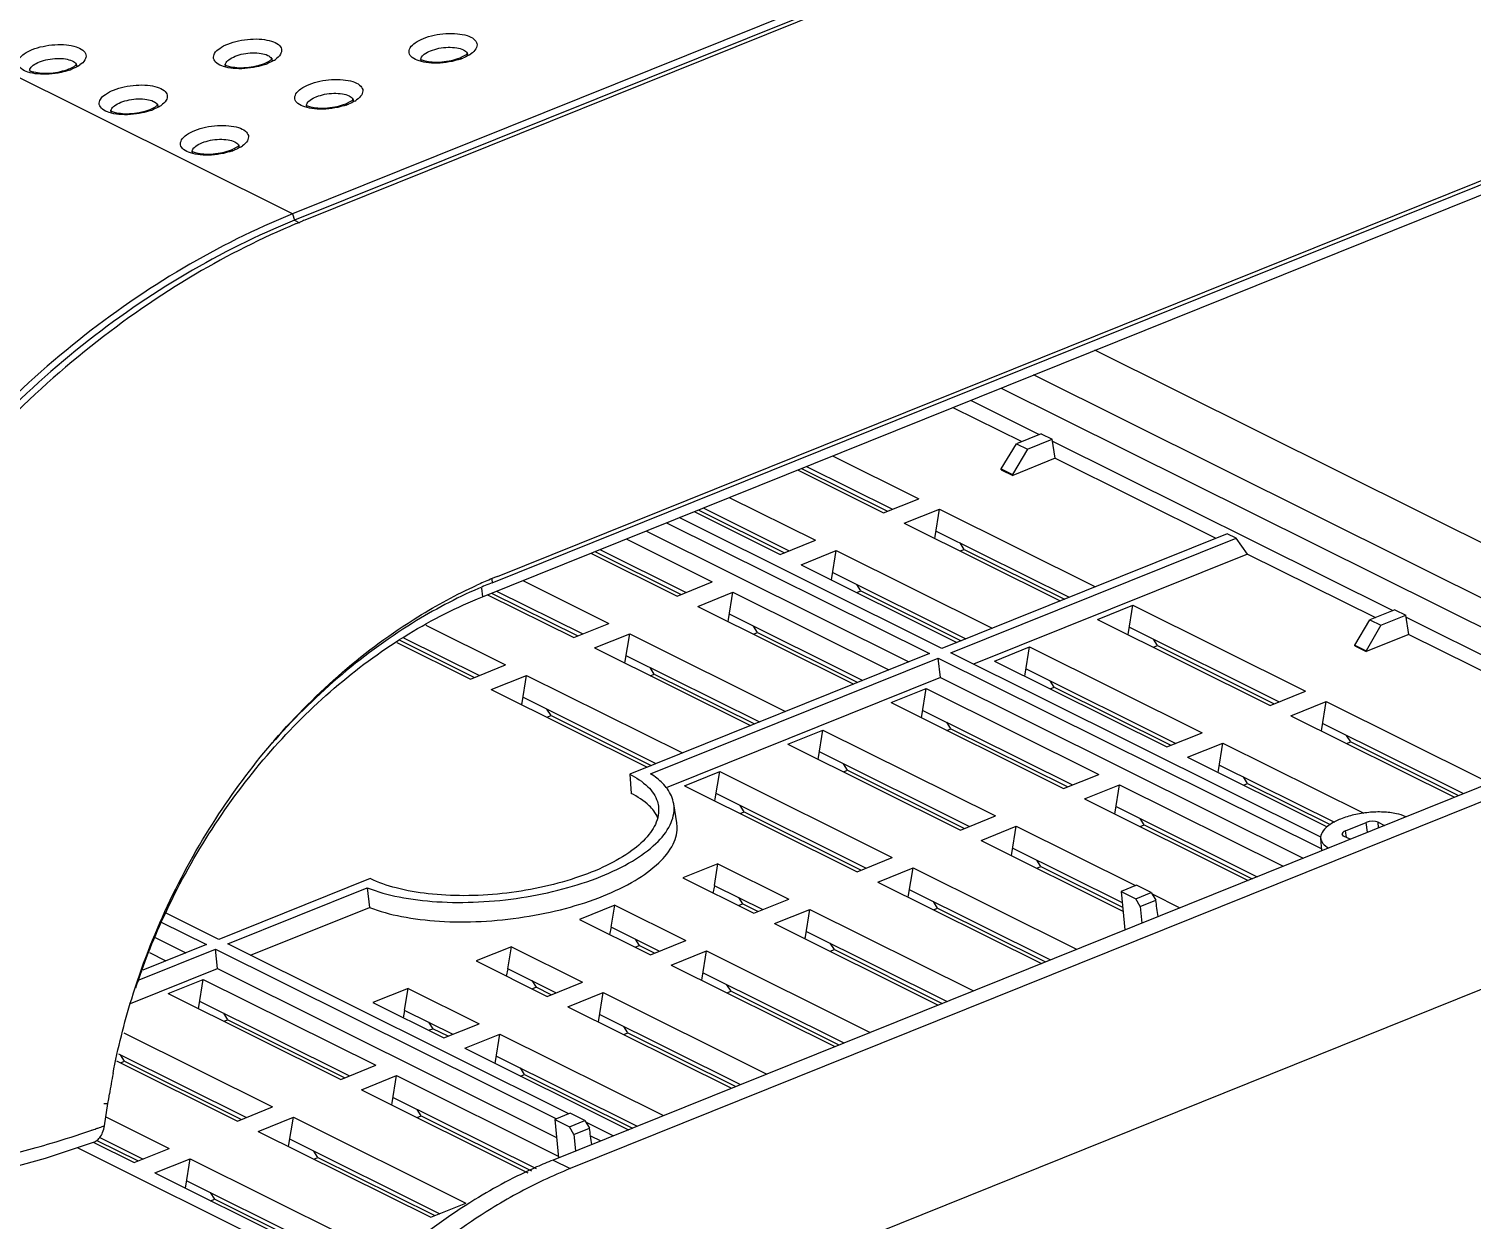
# Model space of a CAD drawing. Header units: millimetres. Extents: x 2099 to 2627, y -288 to 79.
# Drawn here: x 2248.9 to 2316.8, y -233.6 to -177.5 of the extents above; entities that cross this region are included whole.
import ezdxf

# ---------------------------------------------------------------- set-up
doc = ezdxf.new("R2010")
doc.units = ezdxf.units.MM
doc.layers.add('06___PRT_ALL_SURFS', color=7, linetype='Continuous')

msp = doc.modelspace()

# ---------------------------------------------------------------- linework, layer by layer
at = {"color": 7, "linetype": 'Continuous'}
for p, q in [((2270.974, -203.28), (2334.946, -177.52)), ((2270.724, -203.579), (2334.313, -177.973)), ((2270.267, -204.24), (2330.337, -180.051)), ((2328.797, -207.438), (2299.084, -192.636)), ((2327.132, -209.206), (2296.2, -193.797)), ((2294.679, -194.41), (2325.61, -209.819)), ((2292.414, -195.321), (2295.651, -196.934)), ((2293.238, -194.99), (2296.475, -196.602)), ((2296.569, -196.565), (2295.396, -197.037)), ((2295.915, -197.295), (2297.087, -196.823)), ((2296.569, -196.565), (2297.087, -196.823)), ((2297.229, -197.72), (2297.087, -196.823)), ((2297.102, -196.914), (2313.117, -204.893)), ((2286.746, -197.604), (2290.803, -199.625)), ((2294.682, -198.223), (2295.396, -197.037)), ((2295.915, -197.295), (2295.22, -198.491)), ((2295.396, -197.037), (2295.915, -197.295)), ((2285.089, -198.271), (2289.146, -200.292)), ((2285.282, -198.194), (2289.339, -200.215)), ((2285.512, -198.101), (2289.57, -200.122)), ((2294.686, -198.259), (2294.682, -198.223)), ((2294.682, -198.223), (2295.22, -198.491)), ((2294.686, -198.259), (2295.225, -198.527)), ((2297.229, -197.72), (2295.225, -198.527)), ((2297.229, -197.72), (2304.788, -201.486)), ((2295.225, -198.527), (2295.22, -198.491)), ((2281.885, -199.561), (2285.943, -201.582)), ((2289.146, -200.292), (2290.803, -199.625)), ((2280.228, -200.229), (2284.285, -202.25)), ((2280.421, -200.151), (2284.478, -202.172)), ((2280.651, -200.058), (2284.709, -202.079)), ((2290.122, -200.779), (2291.78, -200.111)), ((2291.574, -201.398), (2291.78, -200.111)), ((2291.78, -200.111), (2299.12, -203.768)), ((2278.927, -200.752), (2291.301, -206.917)), ((2291.893, -206.679), (2279.519, -200.514)), ((2290.122, -200.779), (2297.463, -204.436)), ((2277.024, -201.519), (2281.082, -203.54)), ((2277.96, -201.142), (2290.334, -207.306)), ((2284.285, -202.25), (2285.943, -201.582)), ((2291.555, -201.492), (2291.574, -201.398)), ((2291.625, -201.146), (2297.886, -204.265)), ((2305.322, -201.271), (2291.893, -206.679)), ((2292.313, -206.888), (2305.743, -201.48)), ((2292.938, -202.008), (2292.746, -201.704)), ((2305.743, -201.48), (2305.322, -201.271)), ((2306.278, -202.228), (2305.743, -201.48)), ((2275.367, -202.186), (2279.425, -204.207)), ((2275.56, -202.108), (2279.617, -204.129)), ((2275.791, -202.015), (2279.848, -204.037)), ((2285.262, -202.736), (2286.919, -202.069)), ((2286.713, -203.356), (2286.919, -202.069)), ((2286.919, -202.069), (2294.259, -205.726)), ((2292.745, -202.085), (2292.938, -202.008)), ((2292.938, -202.008), (2297.656, -204.358)), ((2306.278, -202.228), (2293.382, -207.421)), ((2306.278, -202.228), (2312.293, -205.224)), ((2285.262, -202.736), (2292.602, -206.393)), ((2286.764, -203.103), (2293.025, -206.222)), ((2270.709, -203.415), (2270.724, -203.579)), ((2272.164, -203.476), (2276.221, -205.497)), ((2279.425, -204.207), (2281.082, -203.54)), ((2286.694, -203.449), (2286.713, -203.356)), ((2288.077, -203.965), (2287.885, -203.662)), ((2270.229, -203.83), (2270.267, -204.24)), ((2270.507, -204.143), (2274.564, -206.164)), ((2270.699, -204.066), (2274.757, -206.087)), ((2270.93, -203.973), (2274.987, -205.994)), ((2280.401, -204.693), (2282.058, -204.026)), ((2281.852, -205.313), (2282.058, -204.026)), ((2282.058, -204.026), (2289.398, -207.683)), ((2287.884, -204.043), (2288.077, -203.965)), ((2288.077, -203.965), (2292.795, -206.315)), ((2280.401, -204.693), (2287.741, -208.35)), ((2281.903, -205.061), (2288.165, -208.18)), ((2299.22, -205.311), (2300.878, -204.644)), ((2300.672, -205.931), (2300.878, -204.644)), ((2300.878, -204.644), (2308.999, -208.69)), ((2313.21, -204.855), (2312.038, -205.327)), ((2312.556, -205.585), (2313.729, -205.113)), ((2313.21, -204.855), (2313.729, -205.113)), ((2313.87, -206.01), (2313.729, -205.113)), ((2267.604, -205.583), (2271.36, -207.454)), ((2338.37, -205.409), (2274.397, -231.17)), ((2274.564, -206.164), (2276.221, -205.497)), ((2281.833, -205.407), (2281.852, -205.313)), ((2283.216, -205.922), (2283.024, -205.619)), ((2299.22, -205.311), (2307.342, -209.357)), ((2300.723, -205.678), (2307.766, -209.187)), ((2311.324, -206.513), (2312.038, -205.327)), ((2312.556, -205.585), (2311.861, -206.781)), ((2312.038, -205.327), (2312.556, -205.585)), ((2313.743, -205.205), (2321.244, -208.942)), ((2266.237, -206.395), (2269.703, -208.122)), ((2266.379, -206.292), (2269.896, -208.044)), ((2266.549, -206.169), (2270.126, -207.951)), ((2333.889, -206.485), (2273.589, -230.767)), ((2275.54, -206.651), (2277.197, -205.983)), ((2276.991, -207.27), (2277.197, -205.983)), ((2277.197, -205.983), (2284.538, -209.64)), ((2283.023, -206), (2283.216, -205.922)), ((2283.216, -205.922), (2287.934, -208.273)), ((2300.653, -206.024), (2300.672, -205.931)), ((2302.036, -206.54), (2301.844, -206.237)), ((2313.87, -206.01), (2311.866, -206.817)), ((2313.87, -206.01), (2320.232, -209.18)), ((2275.54, -206.651), (2282.881, -210.308)), ((2277.042, -207.018), (2283.304, -210.137)), ((2291.301, -206.917), (2277.198, -212.596)), ((2278.181, -212.579), (2291.722, -207.126)), ((2291.823, -208.048), (2291.722, -207.126)), ((2291.722, -207.126), (2309.77, -216.117)), ((2309.719, -215.559), (2292.313, -206.888)), ((2294.36, -207.268), (2296.017, -206.601)), ((2295.811, -207.888), (2296.017, -206.601)), ((2296.017, -206.601), (2304.139, -210.647)), ((2301.843, -206.618), (2302.036, -206.54)), ((2302.036, -206.54), (2307.535, -209.28)), ((2311.328, -206.549), (2311.324, -206.513)), ((2311.324, -206.513), (2311.861, -206.781)), ((2311.328, -206.549), (2311.866, -206.817)), ((2311.866, -206.817), (2311.861, -206.781)), ((2269.703, -208.122), (2271.36, -207.454)), ((2276.972, -207.364), (2276.991, -207.27)), ((2278.355, -207.88), (2278.163, -207.576)), ((2294.36, -207.268), (2302.481, -211.314)), ((2295.862, -207.636), (2302.905, -211.144)), ((2270.679, -208.608), (2272.336, -207.941)), ((2272.13, -209.228), (2272.336, -207.941)), ((2272.336, -207.941), (2279.677, -211.598)), ((2278.163, -207.957), (2278.355, -207.88)), ((2278.355, -207.88), (2283.073, -210.23)), ((2291.823, -208.048), (2278.921, -213.244)), ((2291.823, -208.048), (2308.891, -216.551)), ((2295.792, -207.982), (2295.811, -207.888)), ((2296.982, -208.575), (2297.175, -208.497)), ((2297.175, -208.497), (2296.983, -208.194)), ((2297.175, -208.497), (2302.674, -211.237)), ((2270.679, -208.608), (2278.02, -212.265)), ((2272.182, -208.975), (2278.427, -212.086)), ((2289.499, -209.226), (2291.156, -208.558)), ((2290.95, -209.845), (2291.156, -208.558)), ((2291.156, -208.558), (2299.278, -212.605)), ((2307.342, -209.357), (2308.999, -208.69)), ((2308.318, -209.843), (2309.976, -209.176)), ((2309.77, -210.463), (2309.976, -209.176)), ((2309.976, -209.176), (2317.346, -212.848)), ((2272.111, -209.321), (2272.13, -209.228)), ((2273.494, -209.837), (2273.302, -209.534)), ((2273.302, -209.915), (2273.494, -209.837)), ((2273.494, -209.837), (2278.212, -212.187)), ((2289.499, -209.226), (2297.621, -213.272)), ((2290.931, -209.939), (2290.95, -209.845)), ((2291.001, -209.593), (2298.044, -213.101)), ((2308.318, -209.843), (2316.021, -213.68)), ((2284.638, -211.183), (2286.295, -210.516)), ((2286.089, -211.803), (2286.295, -210.516)), ((2286.295, -210.516), (2294.417, -214.562)), ((2292.121, -210.532), (2292.314, -210.455)), ((2292.314, -210.455), (2292.122, -210.151)), ((2292.314, -210.455), (2297.813, -213.194)), ((2309.751, -210.557), (2309.77, -210.463)), ((2309.821, -210.211), (2316.444, -213.51)), ((2284.638, -211.183), (2292.76, -215.229)), ((2302.481, -211.314), (2304.139, -210.647)), ((2303.458, -211.801), (2305.115, -211.134)), ((2304.909, -212.42), (2305.115, -211.134)), ((2305.115, -211.134), (2311.747, -214.438)), ((2310.941, -211.15), (2311.134, -211.072)), ((2311.134, -211.072), (2310.942, -210.769)), ((2311.134, -211.072), (2316.213, -213.603)), ((2286.07, -211.897), (2286.089, -211.803)), ((2286.14, -211.55), (2293.183, -215.059)), ((2303.458, -211.801), (2309.998, -215.059)), ((2277.198, -212.596), (2277.26, -213.498)), ((2279.777, -213.14), (2281.434, -212.473)), ((2281.228, -213.76), (2281.434, -212.473)), ((2281.434, -212.473), (2289.556, -216.519)), ((2287.453, -212.412), (2287.261, -212.109)), ((2287.261, -212.49), (2287.453, -212.412)), ((2287.453, -212.412), (2292.953, -215.152)), ((2297.621, -213.272), (2299.278, -212.605)), ((2304.89, -212.514), (2304.909, -212.42)), ((2304.96, -212.168), (2310.363, -214.86)), ((2279.777, -213.14), (2287.899, -217.187)), ((2298.597, -213.758), (2300.254, -213.091)), ((2300.048, -214.378), (2300.254, -213.091)), ((2300.254, -213.091), (2307.956, -216.928)), ((2306.08, -213.107), (2306.273, -213.03)), ((2306.273, -213.03), (2306.081, -212.726)), ((2306.273, -213.03), (2310.159, -214.966)), ((2281.209, -213.854), (2281.228, -213.76)), ((2281.28, -213.508), (2288.322, -217.016)), ((2298.597, -213.758), (2306.299, -217.595)), ((2279.415, -214.882), (2279.27, -213.986)), ((2282.592, -214.369), (2282.4, -214.066)), ((2282.4, -214.447), (2282.592, -214.369)), ((2282.592, -214.369), (2288.092, -217.109)), ((2292.76, -215.229), (2294.417, -214.562)), ((2300.029, -214.472), (2300.048, -214.378)), ((2300.099, -214.125), (2306.722, -217.425)), ((2293.736, -215.715), (2295.393, -215.048)), ((2295.187, -216.335), (2295.393, -215.048)), ((2295.393, -215.048), (2301.008, -217.845)), ((2301.219, -215.065), (2301.412, -214.987)), ((2301.412, -214.987), (2301.22, -214.684)), ((2301.412, -214.987), (2306.492, -217.518)), ((2310.891, -215.262), (2311.863, -214.871)), ((2310.938, -215.578), (2310.891, -215.262)), ((2311.917, -215.333), (2311.863, -214.871)), ((2312.448, -215.119), (2312.417, -214.855)), ((2312.417, -214.855), (2312.724, -215.008)), ((2293.736, -215.715), (2300.414, -219.042)), ((2309.778, -216.194), (2309.719, -215.619)), ((2310.797, -215.508), (2310.724, -215.428)), ((2311.104, -215.66), (2310.797, -215.508)), ((2287.899, -217.187), (2289.556, -216.519)), ((2295.168, -216.429), (2295.187, -216.335)), ((2295.238, -216.083), (2300.375, -218.642)), ((2296.551, -216.944), (2296.359, -216.641)), ((2281.353, -216.811), (2279.696, -217.479)), ((2281.188, -217.841), (2281.353, -216.811)), ((2281.353, -216.811), (2284.695, -218.477)), ((2288.875, -217.673), (2290.532, -217.006)), ((2290.326, -218.292), (2290.532, -217.006)), ((2290.532, -217.006), (2298.234, -220.843)), ((2296.359, -217.022), (2296.551, -216.944)), ((2296.551, -216.944), (2300.396, -218.86)), ((2264.99, -217.512), (2257.867, -220.38)), ((2258.287, -220.589), (2264.847, -217.948)), ((2264.847, -217.948), (2264.952, -218.869)), ((2279.696, -217.479), (2283.038, -219.144)), ((2281.128, -218.192), (2281.198, -217.846)), ((2281.198, -217.846), (2283.461, -218.973)), ((2288.875, -217.673), (2296.577, -221.51)), ((2290.378, -218.04), (2297.001, -221.339)), ((2301.055, -217.826), (2300.326, -218.12)), ((2301.746, -218.171), (2301.055, -217.826)), ((2282.318, -218.785), (2282.511, -218.708)), ((2282.319, -218.404), (2282.511, -218.708)), ((2283.231, -219.066), (2282.511, -218.708)), ((2283.038, -219.144), (2284.695, -218.477)), ((2290.307, -218.386), (2290.326, -218.292)), ((2291.69, -218.902), (2291.498, -218.598)), ((2300.326, -218.12), (2300.498, -219.931)), ((2300.326, -218.12), (2301.017, -218.464)), ((2301.017, -218.464), (2301.746, -218.171)), ((2301.22, -218.823), (2301.017, -218.464)), ((2301.22, -218.823), (2301.957, -218.526)), ((2301.746, -218.171), (2301.957, -218.526)), ((2301.782, -218.231), (2303.095, -218.885)), ((2257.867, -220.38), (2255.389, -219.146)), ((2259.356, -221.122), (2264.952, -218.869)), ((2276.492, -218.769), (2274.835, -219.436)), ((2276.327, -219.798), (2276.492, -218.769)), ((2276.492, -218.769), (2279.834, -220.434)), ((2284.014, -219.63), (2285.671, -218.963)), ((2285.466, -220.25), (2285.671, -218.963)), ((2285.671, -218.963), (2293.374, -222.8)), ((2291.498, -218.979), (2291.69, -218.902)), ((2291.69, -218.902), (2296.77, -221.432)), ((2301.22, -218.823), (2301.307, -219.606)), ((2255.152, -219.56), (2257.275, -220.618)), ((2274.835, -219.436), (2278.177, -221.101)), ((2276.267, -220.149), (2276.337, -219.803)), ((2276.337, -219.803), (2278.601, -220.931)), ((2284.014, -219.63), (2291.717, -223.467)), ((2285.517, -219.997), (2292.14, -223.297)), ((2257.275, -220.618), (2254.278, -221.825)), ((2254.87, -220.291), (2256.308, -221.008)), ((2274.337, -228.585), (2258.287, -220.589)), ((2271.631, -220.726), (2269.974, -221.393)), ((2271.466, -221.756), (2271.631, -220.726)), ((2271.631, -220.726), (2274.974, -222.391)), ((2277.457, -220.743), (2277.65, -220.665)), ((2277.458, -220.362), (2277.65, -220.665)), ((2278.37, -221.024), (2277.65, -220.665)), ((2278.177, -221.101), (2279.834, -220.434)), ((2285.446, -220.344), (2285.466, -220.25)), ((2286.83, -220.859), (2286.638, -220.556)), ((2254.104, -222.274), (2257.696, -220.828)), ((2254.597, -220.998), (2255.373, -221.384)), ((2257.798, -221.75), (2257.696, -220.828)), ((2257.696, -220.828), (2273.746, -228.823)), ((2269.974, -221.393), (2273.317, -223.059)), ((2279.154, -221.588), (2280.811, -220.92)), ((2280.605, -222.207), (2280.811, -220.92)), ((2280.811, -220.92), (2288.513, -224.757)), ((2286.637, -220.937), (2286.83, -220.859)), ((2286.83, -220.859), (2291.909, -223.39)), ((2253.706, -223.398), (2257.798, -221.75)), ((2257.798, -221.75), (2273.753, -229.698)), ((2271.406, -222.107), (2271.477, -221.761)), ((2271.476, -221.761), (2273.74, -222.888)), ((2279.154, -221.588), (2286.856, -225.425)), ((2280.656, -221.955), (2287.279, -225.254)), ((2255.473, -222.927), (2257.13, -222.26)), ((2256.924, -223.547), (2257.13, -222.26)), ((2257.13, -222.26), (2265.252, -226.306)), ((2266.77, -222.683), (2265.113, -223.351)), ((2266.606, -223.713), (2266.77, -222.683)), ((2266.77, -222.683), (2270.113, -224.349)), ((2272.597, -222.319), (2272.789, -222.622)), ((2272.597, -222.7), (2272.789, -222.622)), ((2273.509, -222.981), (2272.789, -222.622)), ((2273.317, -223.059), (2274.974, -222.391)), ((2280.586, -222.301), (2280.605, -222.207)), ((2281.969, -222.816), (2281.777, -222.513)), ((2255.473, -222.927), (2263.595, -226.973)), ((2256.975, -223.294), (2264.018, -226.803)), ((2265.113, -223.351), (2268.456, -225.016)), ((2274.293, -223.545), (2275.95, -222.878)), ((2275.744, -224.164), (2275.95, -222.878)), ((2275.95, -222.878), (2283.652, -226.715)), ((2281.776, -222.894), (2281.969, -222.816)), ((2281.969, -222.816), (2287.048, -225.347)), ((2256.905, -223.641), (2256.924, -223.547)), ((2258.288, -224.156), (2258.096, -223.853)), ((2258.096, -224.234), (2258.288, -224.156)), ((2258.288, -224.156), (2263.788, -226.896)), ((2266.545, -224.064), (2266.616, -223.718)), ((2266.616, -223.718), (2268.879, -224.845)), ((2274.293, -223.545), (2281.995, -227.382)), ((2275.795, -223.912), (2282.418, -227.211)), ((2253.385, -224.773), (2260.391, -228.263)), ((2267.736, -224.276), (2267.928, -224.58)), ((2267.736, -224.657), (2267.928, -224.58)), ((2268.648, -224.938), (2267.928, -224.58)), ((2268.456, -225.016), (2270.113, -224.349)), ((2269.432, -225.502), (2271.089, -224.835)), ((2270.883, -226.122), (2271.089, -224.835)), ((2271.089, -224.835), (2278.791, -228.672)), ((2275.725, -224.258), (2275.744, -224.164)), ((2276.915, -224.851), (2277.108, -224.774)), ((2277.108, -224.774), (2276.916, -224.47)), ((2277.108, -224.774), (2282.188, -227.304)), ((2269.432, -225.502), (2277.134, -229.339)), ((2253.045, -226.097), (2258.734, -228.931)), ((2253.134, -225.76), (2259.157, -228.76)), ((2253.428, -226.113), (2253.235, -225.81)), ((2253.235, -226.191), (2253.428, -226.113)), ((2253.428, -226.113), (2258.927, -228.853)), ((2270.864, -226.216), (2270.883, -226.122)), ((2270.934, -225.869), (2277.557, -229.169)), ((2263.595, -226.973), (2265.252, -226.306)), ((2264.571, -227.46), (2266.228, -226.792)), ((2266.022, -228.079), (2266.228, -226.792)), ((2266.228, -226.792), (2273.837, -230.583)), ((2272.054, -226.809), (2272.247, -226.731)), ((2272.247, -226.731), (2272.055, -226.428)), ((2272.247, -226.731), (2277.327, -229.262)), ((2264.571, -227.46), (2272.409, -231.364)), ((2252.475, -229.151), (2252.641, -228.109)), ((2252.641, -228.109), (2252.677, -227.882)), ((2252.677, -227.882), (2252.713, -227.655)), ((2266.003, -228.173), (2266.022, -228.079)), ((2266.073, -227.827), (2272.789, -231.172)), ((2252.542, -228.732), (2255.53, -230.221)), ((2258.734, -228.931), (2260.391, -228.263)), ((2259.71, -229.417), (2261.367, -228.75)), ((2261.161, -230.036), (2261.367, -228.75)), ((2261.367, -228.75), (2269.489, -232.796)), ((2267.386, -228.688), (2267.194, -228.385)), ((2267.194, -228.766), (2267.386, -228.688)), ((2267.386, -228.688), (2272.582, -231.277)), ((2274.401, -228.559), (2273.672, -228.853)), ((2273.672, -228.853), (2273.845, -230.664)), ((2273.672, -228.853), (2274.363, -229.197)), ((2274.363, -229.197), (2275.092, -228.903)), ((2275.092, -228.903), (2274.401, -228.559)), ((2275.092, -228.903), (2275.304, -229.259)), ((2259.71, -229.417), (2267.832, -233.463)), ((2274.566, -229.556), (2274.363, -229.197)), ((2274.566, -229.556), (2275.304, -229.259)), ((2274.566, -229.556), (2274.653, -230.338)), ((2276.425, -229.625), (2275.141, -228.986)), ((2249.703, -230.681), (2252.012, -229.905)), ((2251.945, -229.927), (2253.873, -230.888)), ((2252.118, -229.84), (2254.066, -230.81)), ((2252.261, -229.703), (2254.297, -230.718)), ((2253.873, -230.888), (2255.53, -230.221)), ((2261.142, -230.13), (2261.161, -230.036)), ((2261.213, -229.784), (2268.255, -233.293)), ((2275.356, -229.625), (2275.833, -229.863)), ((2254.849, -231.374), (2256.507, -230.707)), ((2256.301, -231.994), (2256.507, -230.707)), ((2256.507, -230.707), (2263.819, -234.35)), ((2262.526, -230.646), (2262.333, -230.342)), ((2262.333, -230.723), (2262.526, -230.646)), ((2262.526, -230.646), (2268.025, -233.385)), ((2273.589, -230.767), (2274.397, -231.17)), ((2254.849, -231.374), (2261.259, -234.567)), ((2256.282, -232.088), (2256.301, -231.994)), ((2256.352, -231.741), (2261.772, -234.442)), ((2257.665, -232.603), (2257.473, -232.3)), ((2257.472, -232.681), (2257.665, -232.603)), ((2257.665, -232.603), (2261.515, -234.521)), ((2267.832, -233.463), (2269.489, -232.796))]:
    msp.add_line(p, q, dxfattribs=at)
msp.add_lwpolyline([(2232.433, -230.956), (2234.173, -231.646), (2236.23, -232.124), (2238.489, -232.358), (2241.068, -232.34), (2243.879, -232.042), (2246.789, -231.476), (2249.703, -230.681)], dxfattribs=at)
for centre, radius, start, end in [((2269.345, -178.732), 0.222, 18.2827, 23.04827), ((2250.94, -179.255), 0.222, 18.2827, 23.04827), ((2250.337, -177.767), 1.735, 300.97223, 304.52504), ((2258.427, -179.215), 0.264, 175.46499, 187.72059), ((2259.112, -176.582), 2.754, 289.37727, 291.91837), ((2260.143, -178.993), 0.222, 18.2827, 23.04827), ((2259.54, -177.505), 1.735, 300.97223, 304.52504), ((2267.63, -178.954), 0.264, 175.46499, 187.72059), ((2268.315, -176.32), 2.754, 289.37727, 291.91837), ((2268.743, -177.244), 1.735, 300.97223, 304.52504), ((2249.224, -179.477), 0.264, 175.46499, 187.72059), ((2249.909, -176.843), 2.754, 289.37727, 291.91837), ((2253.048, -181.382), 0.264, 175.46499, 187.72059), ((2253.732, -178.748), 2.754, 289.37727, 291.91837), ((2254.763, -181.159), 0.222, 18.2827, 23.04827), ((2254.161, -179.671), 1.735, 300.97223, 304.52504), ((2262.251, -181.12), 0.264, 175.46499, 187.72059), ((2262.935, -178.486), 2.754, 289.37727, 291.91837), ((2263.966, -180.898), 0.222, 18.2827, 23.04827), ((2263.364, -179.41), 1.735, 300.97223, 304.52504), ((2256.871, -183.286), 0.264, 175.46499, 187.72059), ((2257.556, -180.653), 2.754, 289.37727, 291.91837), ((2258.587, -183.064), 0.222, 18.2827, 23.04827), ((2257.984, -181.576), 1.735, 300.97223, 304.52504), ((2279.75, -225.052), 23.473, 112.82565, 114.55096), ((2279.388, -225.091), 23.191, 111.93727, 113.67981), ((2279.607, -224.716), 23.109, 112.41368, 112.8222), ((2279.55, -224.578), 22.96, 111.93383, 112.41376), ((1928.697, -271.728), 377.033, 7.99321, 8.1119), ((2284.781, -232.932), 32.503, 160.11611, 161.59368), ((2284, -232.621), 31.678, 169.20773, 170.98112), ((1902.043, -282.461), 377.033, 7.99321, 8.1119), ((2282.274, -252.33), 23.246, 111.93877, 113.99936), ((2283.17, -252.94), 23.471, 111.9475, 115.3065)]:
    msp.add_arc(centre, radius, start, end, dxfattribs=at)
for centre, major_axis, ratio, start_param, end_param in [((2311.121, -215.377), (0.397, 0.048), 0.420127, 2.137669, 3.153964), ((2312.093, -214.986), (0.397, 0.049), 0.420359, 0.566688, 2.13718)]:
    msp.add_ellipse(centre, major_axis=major_axis, ratio=ratio, start_param=start_param, end_param=end_param, dxfattribs=at)
for points, start_tangent, end_tangent in [([(2258.283, -178.212), (2258.789, -178.059), (2259.346, -177.982), (2259.887, -177.989), (2260.344, -178.079), (2260.664, -178.241), (2260.808, -178.456), (2260.759, -178.696), (2260.523, -178.934)], (0.927618, 0.373531), (-0.823672, -0.567066)), ([(2267.739, -179.099), (2267.282, -179.009), (2266.962, -178.846), (2266.818, -178.632), (2266.867, -178.391), (2267.103, -178.153), (2267.486, -177.951)], (-0.995126, 0.098613), (0.927618, 0.373531)), ([(2267.486, -177.951), (2267.992, -177.798), (2268.549, -177.72), (2269.089, -177.727), (2269.547, -177.817), (2269.867, -177.98), (2270.011, -178.194), (2269.962, -178.435), (2269.726, -178.673)], (0.927618, 0.373531), (-0.823672, -0.567066)), ([(2249.334, -179.622), (2248.876, -179.532), (2248.556, -179.369), (2248.413, -179.155), (2248.462, -178.914), (2248.697, -178.676), (2249.081, -178.473)], (-0.995126, 0.098613), (0.927618, 0.373531)), ([(2249.081, -178.473), (2249.586, -178.321), (2250.143, -178.243), (2250.684, -178.25), (2251.142, -178.34), (2251.462, -178.503), (2251.605, -178.717), (2251.556, -178.958), (2251.321, -179.196)], (0.927618, 0.373531), (-0.823672, -0.567066)), ([(2258.537, -179.36), (2258.079, -179.27), (2257.759, -179.108), (2257.615, -178.893), (2257.664, -178.653), (2257.9, -178.415), (2258.283, -178.212)], (-0.995126, 0.098613), (0.927618, 0.373531)), ([(2258.624, -178.79), (2259.018, -178.675), (2259.449, -178.627), (2259.852, -178.652), (2260.166, -178.746), (2260.342, -178.896), (2260.347, -178.906)], (0.927618, 0.373531), (0.391937, -0.919992)), ([(2267.531, -178.692), (2267.827, -178.529)], (0.798858, 0.601519), (0.927618, 0.373531)), ([(2267.827, -178.529), (2268.221, -178.414), (2268.652, -178.366), (2269.055, -178.39), (2269.369, -178.485), (2269.545, -178.635), (2269.55, -178.645)], (0.927618, 0.373531), (0.391937, -0.919992)), ([(2269.568, -178.652), (2269.584, -178.635)], (0.660031, 0.751238), (0.813756, 0.581206)), ([(2248.961, -179.456), (2248.972, -179.401), (2249.125, -179.215)], (0.079018, 0.996873), (0.798858, 0.601519)), ([(2249.125, -179.215), (2249.421, -179.051)], (0.798858, 0.601519), (0.927618, 0.373531)), ([(2249.421, -179.051), (2249.815, -178.937), (2250.246, -178.888), (2250.649, -178.913), (2250.963, -179.008), (2251.14, -179.157), (2251.144, -179.168)], (0.927618, 0.373531), (0.391937, -0.919992)), ([(2250.805, -179.385), (2251.048, -179.264), (2251.163, -179.175)], (0.927618, 0.373531), (0.660031, 0.751238)), ([(2251.23, -179.254), (2250.937, -179.398)], (-0.857223, -0.514945), (-0.927618, -0.373531)), ([(2251.151, -179.185), (2251.163, -179.243)], (0.314131, -0.94938), (0.078141, -0.996942)), ([(2251.163, -179.175), (2251.179, -179.158)], (0.660031, 0.751238), (0.813756, 0.581206)), ([(2258.131, -179.169), (2258.17, -179.196), (2258.36, -179.266), (2258.703, -179.318)], (0.910348, -0.413844), (0.995277, -0.097074)), ([(2258.164, -179.195), (2258.175, -179.14), (2258.328, -178.953)], (0.079018, 0.996873), (0.798858, 0.601519)), ([(2258.328, -178.953), (2258.624, -178.79)], (0.798858, 0.601519), (0.927618, 0.373531)), ([(2259.634, -179.29), (2259.077, -179.367), (2258.537, -179.36)], (-0.977407, -0.211367), (-0.995126, 0.098613)), ([(2258.703, -179.318), (2259.148, -179.315), (2259.612, -179.245)], (0.995277, -0.097074), (0.975849, 0.218447)), ([(2259.612, -179.245), (2260.008, -179.123)], (0.975849, 0.218447), (0.927618, 0.373531)), ([(2260.026, -179.18), (2259.634, -179.29)], (-0.943267, -0.332036), (-0.977407, -0.211367)), ([(2260.008, -179.123), (2260.251, -179.002), (2260.366, -178.913)], (0.927618, 0.373531), (0.660031, 0.751238)), ([(2260.433, -178.993), (2260.14, -179.137)], (-0.857223, -0.514945), (-0.927618, -0.373531)), ([(2260.354, -178.924), (2260.365, -178.982)], (0.314131, -0.94938), (0.078141, -0.996942)), ([(2260.366, -178.913), (2260.381, -178.896)], (0.660031, 0.751238), (0.813756, 0.581206)), ([(2267.333, -178.908), (2267.373, -178.935), (2267.563, -179.004), (2267.906, -179.057)], (0.910348, -0.413844), (0.995277, -0.097074)), ([(2267.367, -178.933), (2267.377, -178.879), (2267.531, -178.692)], (0.079018, 0.996873), (0.798858, 0.601519)), ([(2268.837, -179.028), (2268.28, -179.106), (2267.739, -179.099)], (-0.977407, -0.211367), (-0.995126, 0.098613)), ([(2267.906, -179.057), (2268.35, -179.054), (2268.814, -178.984)], (0.995277, -0.097074), (0.975849, 0.218447)), ([(2268.814, -178.984), (2269.211, -178.862)], (0.975849, 0.218447), (0.927618, 0.373531)), ([(2269.228, -178.919), (2268.837, -179.028)], (-0.943267, -0.332036), (-0.977407, -0.211367)), ([(2269.211, -178.862), (2269.454, -178.741), (2269.568, -178.652)], (0.927618, 0.373531), (0.660031, 0.751238)), ([(2269.636, -178.731), (2269.343, -178.876)], (-0.857223, -0.514945), (-0.927618, -0.373531)), ([(2269.556, -178.662), (2269.568, -178.721)], (0.314131, -0.94938), (0.078141, -0.996942)), ([(2248.928, -179.431), (2248.968, -179.458), (2249.158, -179.527), (2249.5, -179.58)], (0.910348, -0.413844), (0.995277, -0.097074)), ([(2250.432, -179.551), (2249.874, -179.629), (2249.334, -179.622)], (-0.977407, -0.211367), (-0.995126, 0.098613)), ([(2249.5, -179.58), (2249.945, -179.577), (2250.409, -179.506)], (0.995277, -0.097074), (0.975849, 0.218447)), ([(2250.409, -179.506), (2250.805, -179.385)], (0.975849, 0.218447), (0.927618, 0.373531)), ([(2250.823, -179.441), (2250.432, -179.551)], (-0.943267, -0.332036), (-0.977407, -0.211367)), ([(2262.107, -180.117), (2262.612, -179.964), (2263.17, -179.887), (2263.71, -179.893), (2264.168, -179.984), (2264.488, -180.146), (2264.631, -180.361), (2264.583, -180.601), (2264.347, -180.839)], (0.927618, 0.373531), (-0.823672, -0.567066)), ([(2253.157, -181.526), (2252.7, -181.436), (2252.38, -181.274), (2252.236, -181.059), (2252.285, -180.819), (2252.521, -180.581), (2252.904, -180.378)], (-0.995126, 0.098613), (0.927618, 0.373531)), ([(2252.904, -180.378), (2253.41, -180.226), (2253.967, -180.148), (2254.507, -180.155), (2254.965, -180.245), (2255.285, -180.407), (2255.429, -180.622), (2255.38, -180.862), (2255.144, -181.101)], (0.927618, 0.373531), (-0.823672, -0.567066)), ([(2262.36, -181.265), (2261.902, -181.175), (2261.582, -181.013), (2261.439, -180.798), (2261.488, -180.558), (2261.724, -180.319), (2262.107, -180.117)], (-0.995126, 0.098613), (0.927618, 0.373531)), ([(2262.448, -180.695), (2262.841, -180.58), (2263.273, -180.532), (2263.676, -180.557), (2263.989, -180.651), (2264.166, -180.801), (2264.171, -180.811)], (0.927618, 0.373531), (0.391937, -0.919992)), ([(2252.751, -181.335), (2252.791, -181.363), (2252.981, -181.432), (2253.324, -181.484)], (0.910348, -0.413844), (0.995277, -0.097074)), ([(2252.785, -181.361), (2252.795, -181.306), (2252.949, -181.119)], (0.079018, 0.996873), (0.798858, 0.601519)), ([(2252.949, -181.119), (2253.245, -180.956)], (0.798858, 0.601519), (0.927618, 0.373531)), ([(2253.245, -180.956), (2253.639, -180.842), (2254.07, -180.793), (2254.473, -180.818), (2254.787, -180.912), (2254.963, -181.062), (2254.968, -181.072)], (0.927618, 0.373531), (0.391937, -0.919992)), ([(2254.232, -181.411), (2254.629, -181.29)], (0.975849, 0.218447), (0.927618, 0.373531)), ([(2254.646, -181.346), (2254.255, -181.456)], (-0.943267, -0.332036), (-0.977407, -0.211367)), ([(2254.629, -181.29), (2254.872, -181.169), (2254.986, -181.079)], (0.927618, 0.373531), (0.660031, 0.751238)), ([(2255.054, -181.159), (2254.761, -181.303)], (-0.857223, -0.514945), (-0.927618, -0.373531)), ([(2254.974, -181.09), (2254.986, -181.148)], (0.314131, -0.94938), (0.078141, -0.996942)), ([(2254.986, -181.079), (2255.002, -181.062)], (0.660031, 0.751238), (0.813756, 0.581206)), ([(2261.954, -181.074), (2261.994, -181.101), (2262.184, -181.171), (2262.526, -181.223)], (0.910348, -0.413844), (0.995277, -0.097074)), ([(2261.988, -181.099), (2261.998, -181.045), (2262.152, -180.858)], (0.079018, 0.996873), (0.798858, 0.601519)), ([(2262.152, -180.858), (2262.448, -180.695)], (0.798858, 0.601519), (0.927618, 0.373531)), ([(2263.458, -181.194), (2262.901, -181.272), (2262.36, -181.265)], (-0.977407, -0.211367), (-0.995126, 0.098613)), ([(2262.526, -181.223), (2262.971, -181.22), (2263.435, -181.15)], (0.995277, -0.097074), (0.975849, 0.218447)), ([(2263.435, -181.15), (2263.832, -181.028)], (0.975849, 0.218447), (0.927618, 0.373531)), ([(2263.849, -181.085), (2263.458, -181.194)], (-0.943267, -0.332036), (-0.977407, -0.211367)), ([(2263.832, -181.028), (2264.074, -180.907), (2264.189, -180.818)], (0.927618, 0.373531), (0.660031, 0.751238)), ([(2264.256, -180.897), (2263.963, -181.042)], (-0.857223, -0.514945), (-0.927618, -0.373531)), ([(2264.177, -180.828), (2264.189, -180.887)], (0.314131, -0.94938), (0.078141, -0.996942)), ([(2264.189, -180.818), (2264.205, -180.801)], (0.660031, 0.751238), (0.813756, 0.581206)), ([(2254.255, -181.456), (2253.698, -181.533), (2253.157, -181.526)], (-0.977407, -0.211367), (-0.995126, 0.098613)), ([(2253.324, -181.484), (2253.768, -181.481), (2254.232, -181.411)], (0.995277, -0.097074), (0.975849, 0.218447)), ([(2256.728, -182.283), (2257.233, -182.13), (2257.79, -182.053), (2258.331, -182.059), (2258.789, -182.15), (2259.108, -182.312), (2259.252, -182.527), (2259.203, -182.767), (2258.967, -183.005)], (0.927618, 0.373531), (-0.823672, -0.567066)), ([(2256.981, -183.431), (2256.523, -183.341), (2256.203, -183.179), (2256.059, -182.964), (2256.108, -182.724), (2256.344, -182.485), (2256.728, -182.283)], (-0.995126, 0.098613), (0.927618, 0.373531)), ([(2257.068, -182.861), (2257.462, -182.746), (2257.893, -182.698), (2258.296, -182.723), (2258.61, -182.817), (2258.787, -182.967), (2258.791, -182.977)], (0.927618, 0.373531), (0.391937, -0.919992)), ([(2256.575, -183.24), (2256.615, -183.267), (2256.804, -183.337), (2257.147, -183.389)], (0.910348, -0.413844), (0.995277, -0.097074)), ([(2256.608, -183.266), (2256.619, -183.211), (2256.772, -183.024)], (0.079018, 0.996873), (0.798858, 0.601519)), ([(2256.772, -183.024), (2257.068, -182.861)], (0.798858, 0.601519), (0.927618, 0.373531)), ([(2258.078, -183.36), (2257.521, -183.438), (2256.981, -183.431)], (-0.977407, -0.211367), (-0.995126, 0.098613)), ([(2257.147, -183.389), (2257.592, -183.386), (2258.056, -183.316)], (0.995277, -0.097074), (0.975849, 0.218447)), ([(2258.056, -183.316), (2258.452, -183.194)], (0.975849, 0.218447), (0.927618, 0.373531)), ([(2258.47, -183.251), (2258.078, -183.36)], (-0.943267, -0.332036), (-0.977407, -0.211367)), ([(2258.452, -183.194), (2258.695, -183.073), (2258.81, -182.984)], (0.927618, 0.373531), (0.660031, 0.751238)), ([(2258.877, -183.063), (2258.584, -183.208)], (-0.857223, -0.514945), (-0.927618, -0.373531)), ([(2258.798, -182.994), (2258.809, -183.053)], (0.314131, -0.94938), (0.078141, -0.996942)), ([(2258.81, -182.984), (2258.826, -182.967)], (0.660031, 0.751238), (0.813756, 0.581206)), ([(2260.339, -211.164), (2260.488, -210.991), (2263.687, -207.79), (2267.233, -205.182), (2269.996, -203.7)], (0.648856, 0.760912), (0.909618, 0.415445)), ([(2254.216, -221.877), (2255.658, -218.496), (2257.844, -214.722), (2260.483, -211.314), (2263.496, -208.376), (2266.799, -205.989), (2270.267, -204.24)], (0.340099, 0.94039), (0.927618, 0.373531)), ([(2270.074, -203.852), (2266.982, -205.48), (2263.452, -208.074), (2260.341, -211.166)], (-0.91583, -0.401566), (-0.658296, -0.752759)), ([(2252.882, -226.689), (2253.759, -223.169), (2255.449, -218.79), (2257.713, -214.696), (2260.339, -211.164)], (0.187208, 0.98232), (0.648856, 0.760912)), ([(2277.198, -212.596), (2278.049, -213.185), (2278.499, -213.883), (2278.555, -214.181)], (0.892963, -0.45013), (0.077606, -0.996984)), ([(2278.749, -213.026), (2278.181, -212.579)], (-0.701542, 0.712628), (-0.844666, 0.535293)), ([(2279.269, -213.987), (2278.971, -213.29), (2278.749, -213.026)], (-0.166043, 0.986119), (-0.701542, 0.712628)), ([(2278.116, -214.083), (2277.26, -213.498)], (-0.714022, 0.700123), (-0.89508, 0.445905)), ([(2264.847, -217.948), (2266.342, -218.375), (2268.122, -218.601), (2270.081, -218.612), (2272.1, -218.408), (2274.056, -218.001), (2275.833, -217.415), (2277.322, -216.686), (2278.434, -215.857), (2279.102, -214.98), (2279.284, -214.106), (2279.269, -213.987)], (0.930397, -0.366552), (-0.166043, 0.986119)), ([(2278.518, -214.644), (2278.106, -215.434), (2277.293, -216.195), (2276.111, -216.896), (2274.651, -217.484), (2272.97, -217.936), (2271.194, -218.217), (2269.397, -218.317), (2267.709, -218.228), (2266.207, -217.953), (2264.99, -217.512)], (-0.232862, -0.97251), (-0.89716, 0.441706)), ([(2278.331, -214.326), (2278.116, -214.083)], (-0.601505, 0.798869), (-0.714022, 0.700123)), ([(2278.528, -214.663), (2278.331, -214.326)], (-0.390726, 0.920507), (-0.601505, 0.798869)), ([(2278.555, -214.181), (2278.518, -214.644)], (0.077606, -0.996984), (-0.232862, -0.97251)), ([(2313.731, -214.598), (2313.288, -214.456), (2312.662, -214.38), (2311.98, -214.399), (2311.282, -214.513), (2310.657, -214.708)], (-0.911187, 0.411994), (-0.927618, -0.373531)), ([(2264.952, -218.869), (2266.454, -219.294), (2268.24, -219.518), (2270.203, -219.527), (2272.224, -219.321), (2274.184, -218.913), (2275.963, -218.325), (2277.455, -217.595), (2278.57, -216.766), (2279.242, -215.887), (2279.43, -215.012), (2279.414, -214.883)], (0.931605, -0.363472), (-0.166396, 0.986059)), ([(2310.657, -214.708), (2310.159, -214.966), (2309.832, -215.265), (2309.717, -215.566), (2309.72, -215.618)], (-0.927618, -0.373531), (0.124939, -0.992164)), ([(2309.72, -215.618), (2309.819, -215.853), (2310.097, -216.071)], (0.124939, -0.992164), (0.888448, -0.458978)), ([(2252.257, -229.71), (2252.392, -229.462)], (0.601908, 0.798565), (0.363841, 0.931461)), ([(2252.392, -229.462), (2252.475, -229.151)], (0.363841, 0.931461), (0.157371, 0.98754)), ([(2252.012, -229.904), (2252.086, -229.869), (2252.257, -229.71)], (0.940412, 0.340038), (0.601908, 0.798565)), ([(2272.819, -231.093), (2269.906, -232.632), (2266.426, -235.169), (2263.254, -238.299), (2260.488, -241.928), (2258.214, -245.942), (2256.501, -250.219), (2255.554, -253.82)], (-0.913587, -0.406644), (-0.198776, -0.980045)), ([(2273.137, -231.721), (2270.673, -233.061), (2267.117, -235.672), (2263.901, -238.887), (2261.147, -242.559), (2258.867, -246.672), (2257.168, -251.069), (2256.124, -255.538)], (-0.904136, -0.427245), (-0.157366, -0.98754))]:
    msp.add_spline(points, degree=3, dxfattribs=dict(at, start_tangent=start_tangent, end_tangent=end_tangent))
at = {"layer": '06___PRT_ALL_SURFS', "color": 7, "linetype": 'Continuous'}
for p, q in [((2261.334, -186.213), (2196.842, -154.084)), ((2325.307, -160.452), (2261.334, -186.213)), ((2325.976, -160.518), (2261.425, -186.512)), ((2302.416, -170.195), (2261.91, -186.506)), ((2261.334, -186.213), (2261.425, -186.512)), ((2261.425, -186.512), (2261.661, -186.629)), ((2271.503, -241.159), (2335.475, -215.398)), ((2251.838, -229.374), (2251.875, -229.361)), ((2251.188, -230.181), (2260.688, -234.914))]:
    msp.add_line(p, q, dxfattribs=at)
for centre, radius, start, end in [((2275.419, -220.053), 36.165, 112.13356, 112.62558), ((2275.35, -219.884), 35.983, 111.9336, 112.13331), ((2252.05, -158.446), 69.665, 270.32833, 270.48631), ((2235.193, -180.781), 51.365, 288.95264, 289.20922), ((2235.036, -180.331), 51.841, 289.20911, 289.39225), ((2234.872, -179.864), 52.336, 289.39238, 289.65471)]:
    msp.add_arc(centre, radius, start, end, dxfattribs=at)
for points, start_tangent, end_tangent in [([(2261.334, -186.213), (2256.183, -188.762), (2251.268, -192.153), (2246.708, -196.306), (2242.613, -201.118), (2239.084, -206.473), (2238.958, -206.693)], (-0.927618, -0.373531), (-0.495086, -0.868844)), ([(2261.425, -186.512), (2256.311, -189.042), (2251.432, -192.409), (2246.904, -196.532), (2242.84, -201.309), (2239.336, -206.625)], (-0.927618, -0.373531), (-0.499176, -0.866501)), ([(2261.506, -186.671), (2256.764, -189.051), (2251.836, -192.453), (2247.292, -196.59), (2243.192, -201.409), (2242.044, -203)], (-0.923041, -0.384703), (-0.569651, -0.821886)), ([(2232.662, -230.354), (2233.801, -230.771), (2235.522, -231.203), (2237.437, -231.479), (2239.545, -231.588), (2241.871, -231.515), (2244.424, -231.23), (2247.172, -230.709), (2249.964, -229.975), (2251.838, -229.374)], (0.920658, -0.390371), (0.946039, 0.324052))]:
    msp.add_spline(points, degree=3, dxfattribs=dict(at, start_tangent=start_tangent, end_tangent=end_tangent))

doc.saveas('drawing.dxf')
